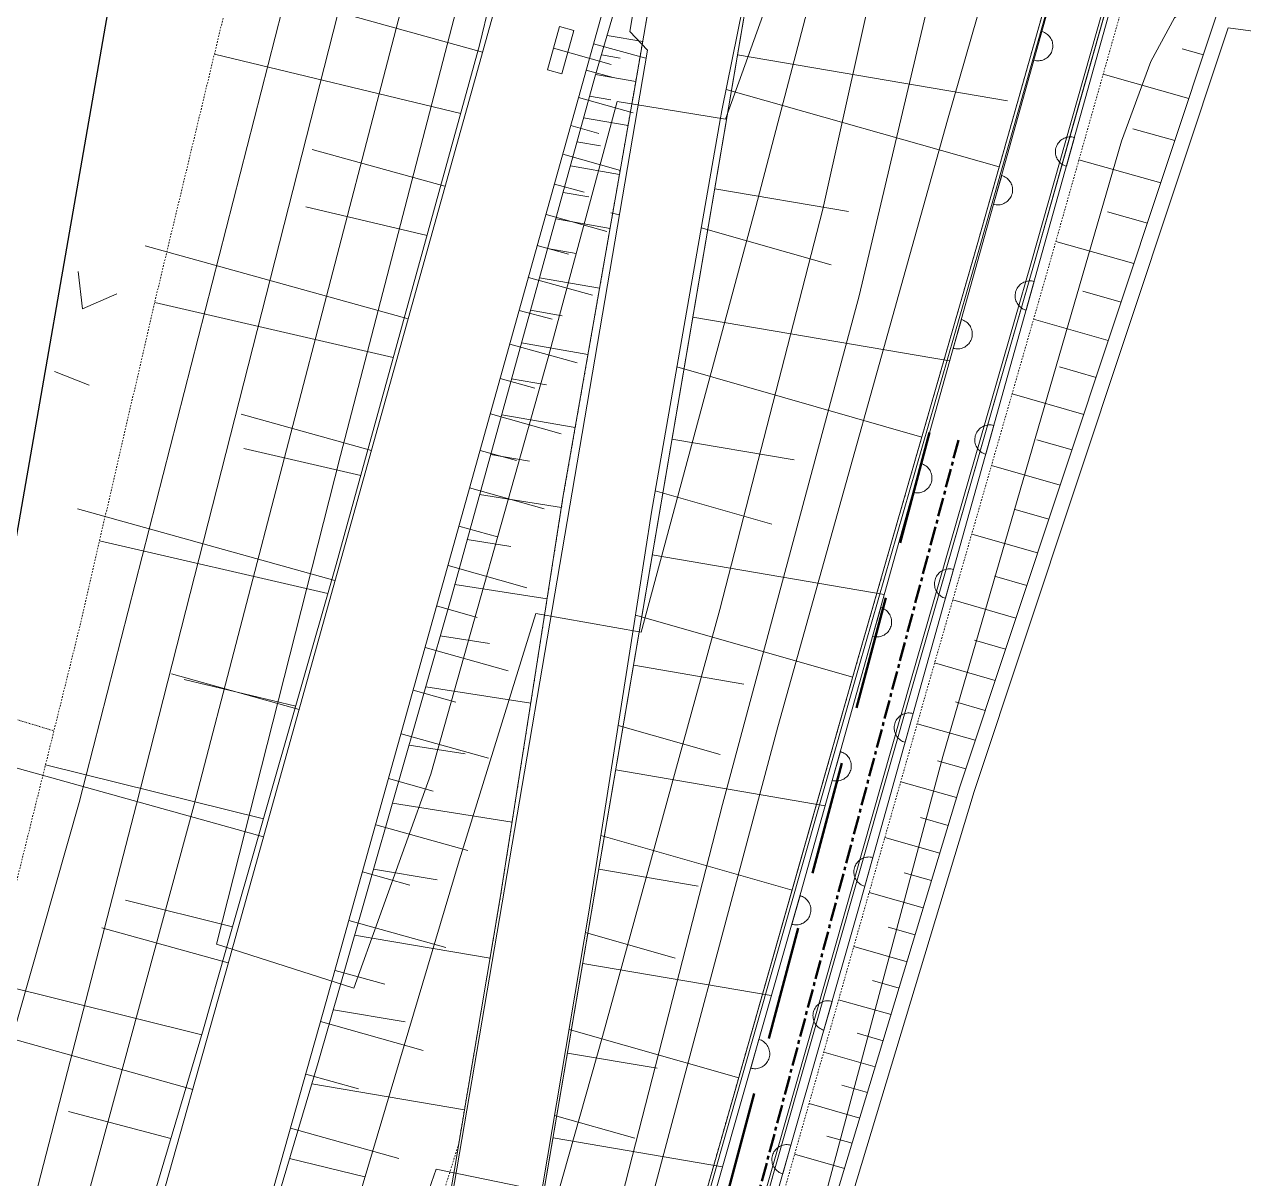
# Model space of a CAD drawing. Header units: millimetres. Extents: x 432273 to 1023813, y 170116 to 705940.
# Drawn here: x 559449 to 600202, y 559749 to 598338 of the extents above; entities that cross this region are included whole.
import ezdxf

# ---------------------------------------------------------------- set-up
doc = ezdxf.new("R2010")
doc.units = ezdxf.units.MM
doc.header["$LTSCALE"] = 100
for name, pattern in [('561019', [1, 0.5, -0.5]), ('56301', [0.5, 0.25, -0.25]), ('CENTER', [2, 1.25, -0.25, 0.25, -0.25]), ('DASHED', [19.05, 12.7, -6.35])]:
    doc.linetypes.add(name, pattern=pattern)
doc.layers.get('Defpoints').update_dxf_attribs({"color": 153})
for name, color, linetype, lineweight in [('D-BGD', 7, 'Continuous', 13), ('S-SUV-ROW', 8, 'Continuous', 18), ('●予備設計_LP横断', 7, 'Continuous', 13)]:
    doc.layers.add(name, color=color, linetype=linetype, lineweight=lineweight)
doc.linetypes.add('56111', pattern='A,1.25,[30,dgnlstyle-dm500.shx,S=0.004,R=0,X=0,Y=0],1.25', length=2.5)
doc.linetypes.add('56130', pattern='A,1,-0.375,[44,dgnlstyle-dm500.shx,S=0.0012,R=0,X=0,Y=0],-0.375', length=1.75)

# ---------------------------------------------------------------- blocks, each defined once
blk = doc.blocks.new('M6313')
at = {"layer": '●予備設計_LP横断', "linetype": 'Continuous', "lineweight": 9, "flags": 128}
blk.add_lwpolyline([(-0.75, 0), (0, -1), (0.75, 0)], dxfattribs=at)
blk = doc.blocks.new('M2242')
at = {"layer": '●予備設計_LP横断', "linetype": 'Continuous', "lineweight": 15}
for p, q in [((1.501, 0.748), (1.501, -0.752)), ((1.501, 0.748), (2.001, 0.748)), ((2.001, 0.748), (2.001, -0.752)), ((0, 0), (2, 0)), ((1.501, -0.752), (2.001, -0.752))]:
    blk.add_line(p, q, dxfattribs=at)
blk = doc.blocks.new('21311212131313131')
at = {"layer": 'D-BGD', "linetype": 'Continuous'}
for p, q in [((2439089.3728, -1396496.2159), (2438901.5437, -1397216.8257)), ((2440554.0411, -1396949.9363), (2439802.7249, -1399832.3755)), ((2441976.7167, -1397390.6484), (2441609.5873, -1398799.1473)), ((2443399.3923, -1397831.3605), (2442682.191, -1400582.9168)), ((2444757.4684, -1398252.0612), (2444407.0093, -1399596.6044)), ((2446115.5446, -1398672.7619), (2445430.9093, -1401299.3783)), ((2447411.9546, -1399074.3598), (2447074.1311, -1400359.0417)), ((2448708.3647, -1399475.9577), (2448041.7057, -1401988.0691)), ((2449949.7008, -1399860.495), (2449623.2033, -1401090.8067)), ((2451191.037, -1400245.0323), (2450551.7056, -1402654.1677)), ((2452381.4885, -1400613.8068), (2452068.3747, -1401793.6857)), ((2453571.9401, -1400982.5812), (2452958.816, -1403292.9617)), ((2454713.5928, -1401336.2389), (2454413.3141, -1402467.7525)), ((2455855.2456, -1401689.8966), (2455267.2546, -1403905.5704)), ((2456950.0999, -1402029.0572), (2456662.1301, -1403114.188)), ((2458044.9542, -1402368.2178), (2457481.0661, -1404493.0671)), ((2459094.9285, -1402693.4756), (2458818.7631, -1403734.1249)), ((2439418.9021, -1412065.8928), (2440758.3411, -1403017.6226)), ((2460144.9027, -1403018.7334), (2459604.1294, -1405056.4813)), ((2440575.3283, -1412425.2826), (2442969.482, -1403241.4202)), ((2461151.8366, -1403330.6583), (2460888.5986, -1404328.1114)), ((2462158.7705, -1403642.5832), (2461646.5916, -1405594.6477)), ((2463122.6512, -1403941.1712), (2462872.984, -1404893.3415)), ((2464089.4885, -1404229.7207), (2463597.0852, -1406106.4145)), ((2465023.8103, -1404490.782), (2464779.5621, -1405421.6836)), ((2448208.634, -1413377.802), (2449491.5404, -1404765.9995)), ((2465958.132, -1404751.8434), (2465473.5427, -1406598.7558)), ((2466877.6269, -1405008.762), (2466637.2548, -1405924.891)), ((2467797.1218, -1405265.6805), (2467320.2225, -1407083.2841)), ((2468702.0252, -1405518.522), (2468465.4675, -1406420.1129)), ((2449881.1518, -1413873.4025), (2452065.2095, -1405642.3203)), ((2469606.9286, -1405771.3635), (2469137.5972, -1407560.1234)), ((2470497.4719, -1406020.1927), (2470264.6682, -1406907.4761)), ((2471388.0153, -1406269.0218), (2470926.1318, -1408029.3957)), ((2472264.4266, -1406513.9023), (2472035.3172, -1407387.1053)), ((2473140.8378, -1406758.7827), (2472686.284, -1408491.221)), ((2456188.4963, -1414565.5692), (2457355.2, -1406790.7833)), ((2474003.3412, -1406999.7771), (2473777.8676, -1407859.1232)), ((2474865.8446, -1407240.7715), (2474418.5041, -1408945.7176)), ((2475714.6609, -1407477.9416), (2475492.7653, -1408323.6506)), ((2458215.6654, -1415090.1433), (2460133.0843, -1407781.8493)), ((2476563.4771, -1407715.1116), (2476123.2355, -1409393.0018)), ((2443909.5195, -1412734.364), (2444577.9906, -1408243.7467)), ((2445226.5962, -1413159.158), (2446372.7929, -1408795.6064)), ((2463398.3775, -1415639.6304), (2464452.2074, -1408612.4804)), ((2452307.474, -1413991.4051), (2452912.3054, -1409887.7631)), ((2465605.4555, -1416090.5798), (2467292.5382, -1409660.2182)), ((2469896.5415, -1416597.6802), (2470834.3602, -1410282.2474)), ((2454044.0139, -1414512.1963), (2455073.7778, -1410596.9288)), ((2431794.8984, -1410936.1313, 366859.9802), (2484164.6895, -1418731.2055, 364369.9803)), ((2459891.5892, -1415110.7305), (2460440.7203, -1411421.2111)), ((2472105.8503, -1417017.9589), (2473601.9417, -1411315.5661)), ((2475735.6182, -1417468.5303), (2476587.0692, -1411789.8396)), ((2461910.5561, -1415590.3936), (2462811.6859, -1412155.6976)), ((2466732.0383, -1416130.7557), (2467231.9353, -1412801.8968)), ((2468857.8029, -1416539.0646), (2469651.4464, -1413521.0808)), ((2472895.8567, -1417053.9773), (2473343.3822, -1414049.8602)), ((2474990.5382, -1417443.2792), (2475698.1314, -1414747.4204)), ((2438853.0739, -1416437.7332), (2439035.6659, -1415244.5509)), ((2439140.9935, -1416884.3225), (2439586.6059, -1415133.2002)), ((2440165.7797, -1416793.3444), (2440371.5079, -1415448.9741)), ((2440949.5475, -1417349.9747), (2441420.8339, -1415510.3039)), ((2441625.4505, -1417165.1644), (2441853.9272, -1415676.2984)), ((2439509.4268, -1416615.5388), (2439606.5068, -1415981.1507)), ((2442860.2236, -1417837.3313), (2443361.9859, -1415900.3403)), ((2443240.5506, -1417574.8378), (2443493.2892, -1415927.8697)), ((2444787.7255, -1416190.6268, 365999.9802), (2444843.2346, -1415901.8038, 365999.9802)), ((2440032.113, -1417109.9457), (2440262.5382, -1416210.0545)), ((2440895.4219, -1416979.9912), (2441004.1663, -1416270.9453)), ((2444881.7934, -1418351.194), (2445405.26, -1416312.0809)), ((2445027.1574, -1418028.0141), (2445306.7342, -1416206.1553)), ((2447003.4832, -1418529.3131), (2447312.7481, -1416513.9919)), ((2441889.3271, -1417590.8359), (2442134.9903, -1416642.2847)), ((2442433.0006, -1417370.0011), (2442553.3044, -1416586.0426)), ((2444133.854, -1417801.4259), (2444266.9328, -1416934.2192)), ((2447000.6834, -1418895.5327), (2447550.6562, -1416745.5259)), ((2449189.6741, -1419083.8447), (2449531.7797, -1416854.5175)), ((2443862.2369, -1418089.4607), (2444109.5644, -1417096.2191)), ((2446015.3203, -1418278.6636), (2446162.5307, -1417319.3686)), ((2449239.2388, -1419471.1796), (2449815.7178, -1417210.279)), ((2451608.0156, -1419697.2618), (2451986.4492, -1417231.2034)), ((2445927.6649, -1418627.3331), (2446195.0323, -1417576.6597)), ((2448096.5787, -1418806.5789), (2448259.4213, -1417745.4168)), ((2451588.6879, -1420073.3326), (2452205.2467, -1417697.5686)), ((2454290.006, -1420377.554), (2454661.3173, -1417635.6573)), ((2448108.7885, -1419182.94), (2448382.6223, -1418078.8047)), ((2457315.5969, -1421145.0011), (2457734.4785, -1418051.829)), ((2450398.8449, -1419390.5533), (2450578.9797, -1418216.7069)), ((2454075.3456, -1420716.3976), (2454719.2428, -1418207.3947)), ((2460752.9554, -1422046.6393), (2461229.7788, -1418525.1145)), ((2450396.004, -1419773.8248), (2450694.6795, -1418603.4861)), ((2452949.0108, -1420037.4079), (2453136.447, -1418735.4191)), ((2456686.4707, -1421381.9991), (2457371.2798, -1418735.7875)), ((2452816.4584, -1420392.048), (2453130.3719, -1419173.0492)), ((2455802.8014, -1420761.2776), (2456000.3497, -1419302.5103)), ((2459443.5759, -1422093.3145), (2460160.5255, -1419305.0924)), ((2464670.0955, -1423078.7352), (2465213.628, -1419064.5378)), ((2455365.3497, -1421046.3813), (2455695.3334, -1419756.3772)), ((2469109.0299, -1424248.3144), (2469778.6205, -1419706.9817)), ((2459034.7656, -1421593.9272), (2459258.2024, -1419942.146)), ((2462342.6918, -1422836.7702), (2463096.5835, -1419897.7659)), ((2439504.0454, -1420594.3888), (2437190.1899, -1429610.8439)), ((2458042.6781, -1421736.8246), (2458397.5036, -1420380.6171)), ((2465401.3614, -1423621.9701), (2466196.9974, -1420523.412)), ((2474109.1555, -1425574.4525), (2474863.7284, -1420456.7485)), ((2460870.7887, -1422464.2101), (2461246.4862, -1421028.2258)), ((2462711.5255, -1422562.6872), (2462966.6144, -1420678.7567)), ((2441565.4307, -1421276.2874), (2439756.5084, -1429548.2567)), ((2468619.5849, -1424448.9142), (2469456.965, -1421190.8023)), ((2444012.273, -1421751.3165), (2442870.5832, -1426210.884)), ((2463849.6814, -1423228.538), (2464241.4492, -1421721.5483)), ((2466889.5627, -1423663.5248), (2467192.8435, -1421524.6423)), ((2472014.9054, -1425327.2063), (2472908.4355, -1421883.2256)), ((2445669.2318, -1422317.0735), (2444797.038, -1426387.8151)), ((2466988.128, -1424034.61), (2467391.9962, -1422443.0415)), ((2471610.1561, -1424907.4324), (2471965.1336, -1422496.6243)), ((2475600.8966, -1426252.8767), (2476541.805, -1422618.2254)), ((2448471.8404, -1422893.0063), (2446209.3329, -1431732.3644)), ((2449773.0328, -1423357.8597), (2448093.18, -1431368.8568)), ((2470299.7019, -1424878.4564), (2470724.4422, -1423207.111)), ((2476620.1129, -1426264.8675), (2477171.4798, -1423734.911)), ((2452891.5195, -1424024.2601), (2451770.7017, -1428404.0507)), ((2473783.571, -1425782.4225), (2474238.7872, -1424013.7569)), ((2453740.0549, -1424363.9566), (2452916.9295, -1428288.2677)), ((2457266.5081, -1425153.8494), (2455046.577, -1433811.3085)), ((2457704.7135, -1425379.1934), (2456096.7917, -1433047.1609)), ((2461597.6386, -1426259.4292), (2460493.7233, -1430545.8693)), ((2461492.7231, -1426377.5761), (2460677.0145, -1430124.8782)), ((2465280.7327, -1427375.9589), (2463625.8201, -1434697.1997)), ((2465884.0787, -1427363.3445), (2463701.922, -1435847.6762)), ((2468909.7769, -1428332.4441), (2468096.8256, -1431928.724)), ((2470121.8587, -1428452.0219), (2469037.1511, -1432703.3755)), ((2472538.3483, -1429290.6782), (2470942.4012, -1436351.0591)), ((2474377.182, -1429550.3031), (2472161.4119, -1438096.0362)), ((2476028.0744, -1430250.271), (2475203.5966, -1433689.0874)), ((2450477.0054, -1434674.0078, 362626.9804), (2450911.3591, -1433501.5617, 362641.9804))]:
    blk.add_line(p, q, dxfattribs=at)
at = {"layer": 'D-BGD', "linetype": '56301'}
blk.add_line((2460015.6396, -1443214.4635), (2462486.5084, -1434440.1485), dxfattribs=at)
at = {"layer": 'D-BGD', "linetype": '56130', "flags": 128}
blk.add_lwpolyline([(2514622.5471, -1246109.5844), (2512893.2219, -1246076.058), (2511007.7941, -1246040.2981), (2509122.8466, -1246003.661), (2508538.3439, -1245992.6328), (2455835.1973, -1246138.9807), (2454668.7366, -1255950.0081), (2453065.6197, -1269434.6053), (2451493.7545, -1286129.5583), (2448677.5255, -1311230.5458), (2446125.954, -1331880.9221), (2443096.5522, -1352227.5349), (2441273.7638, -1368245.885), (2438168.0862, -1395687.3816), (2463869.9986, -1403649.2413), (2479646.1722, -1408057.3047), (2485599.6149, -1409294.0132), (2492122.8579, -1409194.1562), (2499317.4246, -1408276.1669), (2501939.2717, -1407512.3298), (2503905.387, -1406763.4532), (2505752.3793, -1405680.3152), (2507219.1074, -1404737.8582), (2508591.4903, -1403384.6409), (2509935.5906, -1401685.3296), (2510922.4481, -1399736.8685), (2511901.0458, -1397709.7832), (2512596.2901, -1395912.9126), (2516142.0589, -1380999.6716), (2516436.1306, -1379760.6903), (2519187.2668, -1366609.2918), (2522979.4057, -1351173.1209), (2524671.516, -1344479.4288), (2524926.2807, -1344103.5992), (2527762.7037, -1339909.4296), (2532672.783, -1322814.3045), (2534881.5989, -1317255.0851), (2538710.9996, -1310972.1599), (2543848.6315, -1302751.4), (2546419.3592, -1297676.4541), (2548058.678, -1293830.1788), (2549288.4649, -1290946.4903), (2550142.7856, -1288615.3832), (2550802.9156, -1286451.578), (2552060.9305, -1282329.3004), (2553583.4364, -1272715.4655), (2555409.2438, -1262455.9617), (2558253.2637, -1246281.8678), (2550721.8299, -1246307.4797), (2526587.9327, -1246387.3916), (2525836.3787, -1246331.6549), (2524047.6685, -1246198.3567), (2522257.601, -1246065.4555), (2520621.0685, -1245943.6426)], dxfattribs=at)
at = {"layer": 'D-BGD', "linetype": 'Continuous', "flags": 128}
for points, elevation in [([(2441124.9865, -1355814.4032), (2439535.8114, -1372974.1361), (2437012.6583, -1396286.0987), (2437875.7851, -1397491.6512), (2439345.3409, -1398251.6793), (2442033.0814, -1399179.2504), (2462727.5005, -1404717.8922), (2487559.3222, -1410808.0249), (2488666.1761, -1410660.3927), (2490029.3789, -1410563.0323), (2492521.7425, -1410343.9318), (2496249.947, -1409914.4269), (2498371.4245, -1409548.1514), (2500382.5784, -1409200.1433), (2501873.7303, -1408935.6991), (2503415.5377, -1408320.4928), (2504788.9488, -1407600.5598), (2507299.2938, -1405745.0876), (2508793.1996, -1404565.5601), (2510080.1838, -1403162.1724)], 361999.9804), ([(2511169.1855, -1406918.5188), (2509612.8681, -1408307.8481), (2507492.1454, -1409591.1276), (2502783.4128, -1411534.7839), (2497560.4301, -1412878.8498), (2493886.1238, -1413447.3043), (2493034.6133, -1413624.1374), (2492230.3865, -1413829.1353), (2491395.3586, -1414344.4626), (2490577.8815, -1415073.4648), (2489866.3117, -1416010.9295), (2489416.4015, -1416447.5149), (2488093.8677, -1416462.2555), (2479752.0928, -1414634.0289), (2461849.2151, -1410251.9284), (2441456.5153, -1404999.303), (2428830.0393, -1401659.9794), (2426131.4801, -1401022.8958), (2424322.6277, -1400961.7937), (2423195.8755, -1401283.2191), (2421558.0928, -1401927.9677), (2417391.9265, -1404011.3197), (2416150.0497, -1404515.9699)], 361999.9804), ([(2489458.9482, -1413514.6871), (2475972.6809, -1409973.7307), (2460207.4254, -1405837.2732), (2448067.0442, -1402615.8511), (2446157.9943, -1402108.8641), (2441372.0905, -1400861.4881), (2433852.3869, -1398901.8745), (2428473.6699, -1397650.3212), (2423164.2153, -1397242.6918), (2413728.2178, -1397481.9968), (2410723.7381, -1397428.7261), (2401740.9136, -1395773.9828), (2389955.0834, -1393414.7176), (2377638.1992, -1390955.12), (2370861.5487, -1389339.5793), (2369183.8585, -1388941.0066), (2358657.0594, -1386115.2507)], 360999.9805), ([(2358657.0594, -1387979.6725), (2368742.4846, -1390686.4689), (2377253.6296, -1392713.4385), (2389601.5474, -1395180.9047), (2401400.3045, -1397541.5464), (2410543.5791, -1399225.9841), (2413735.9248, -1399281.7763), (2423117.2502, -1399044.4629), (2428199.994, -1399435.1459), (2433421.7055, -1400648.6301), (2445700.665, -1403850.152), (2459748.3418, -1407577.6008), (2464587.1251, -1408847.0848), (2466277.9154, -1409290.4502), (2475516.709, -1411714.6217), (2488751.679, -1415189.831), (2489458.9482, -1413514.6871)], 360999.9805), ([(2416998.589, -1406389.5794), (2418566.8328, -1405761.4845), (2424080.9773, -1403725.2027), (2425799.2744, -1403297.8166), (2427297.9898, -1403359.0038), (2429783.1744, -1403921.4596), (2435668.0396, -1405329.2533), (2447386.2077, -1407835.0239), (2464480.4833, -1412046.9347), (2478066.9816, -1415227.7872)], 362999.9804), ([(2358657.0594, -1397317.5731), (2370204.386, -1399282.3505), (2385970.8831, -1402291.9898), (2408638.8547, -1407699.1671), (2413632.4253, -1408525.5497), (2415663.8199, -1408511.253), (2417802.0085, -1408176.9265), (2420278.8299, -1407473.9216), (2422448.2415, -1406709.7927), (2424561.131, -1406009.3448), (2427229.9508, -1405738.638), (2429875.8343, -1406167.899), (2444511.6199, -1409112.6033), (2457963.5219, -1412266.5144), (2472321.969, -1415892.7613), (2477619.8024, -1417273.3217), (2476867.8257, -1421362.533), (2493699.0059, -1426858.8836), (2500294.8029, -1428740.2306), (2508409.711, -1431228.6082), (2514811.5057, -1432683.4004)], 363999.9803), ([(2525843.2643, -1437890.3684), (2509335.4302, -1433517.2614), (2493542.7177, -1428964.4794), (2477918.257, -1423931.5054), (2466545.1614, -1420812.0533), (2458229.2241, -1418422.2518), (2458777.3316, -1414880.3771), (2444484.8258, -1411346.0908), (2434893.1648, -1409047.9573), (2431110.1466, -1408317.6772), (2428824.8271, -1407844.1142), (2426870.6343, -1407684.0668), (2425034.936, -1407694.9113), (2422996.1491, -1408160.0365), (2421429.6788, -1408776.5618), (2418154.7219, -1410085.7727), (2416481.6395, -1410380.5857), (2414766.8032, -1410318.5099), (2398392.7945, -1406581.8428), (2383312.2803, -1403345.7959), (2361080.8854, -1399073.6871), (2358657.0594, -1398725.184)], 364999.9803), ([(2413943.8317, -1410882.6187), (2417915.2602, -1411624.8386), (2419691.6958, -1411643.1136), (2421320.6915, -1411630.8362), (2423168.6844, -1410833.2555), (2426586.0058, -1409847.0885), (2429430.0468, -1409654.0638), (2431297.631, -1409772.3986), (2434008.898, -1410188.4313), (2436823.4216, -1410824.016), (2441575.272, -1412420.9823), (2441060.2155, -1416060.7531), (2449706.5526, -1418194.793), (2463675.4636, -1421814.1402), (2470876.3445, -1424235.3598), (2469502.9573, -1428859.9373), (2453081.0948, -1425050.3317), (2435521.6299, -1420880.169), (2424451.1958, -1418213.6947), (2411631.0714, -1415784.135)], 365999.9802), ([(2358657.0594, -1407920.2215), (2413719.7964, -1418051.6587), (2422350.9692, -1419715.6816), (2428991.8765, -1421166.8484), (2464896.212, -1429711.4066)], 364999.9803), ([(2358657.0594, -1409962.2871), (2359907.172, -1410184.948), (2368951.0526, -1411942.658), (2372421.3529, -1412586.1076), (2373941.2427, -1412787.7107), (2375999.861, -1412715.3547), (2377239.0786, -1412906.9523), (2380438.7458, -1413499.1504), (2399249.0122, -1417069.2253), (2421820.6125, -1421615.3582), (2464880.358, -1431627.1123)], 363999.9803), ([(2375663.6558, -1414316.6036), (2378790.397, -1414896.2402), (2397807.7122, -1418554.5805), (2420766.9031, -1423231.9522), (2464863.1467, -1433543.215)], 362999.9804), ([(2464896.212, -1429711.4066), (2484278.8557, -1434543.3341), (2497406.7219, -1437914.3093), (2513704.4864, -1442400.424)], 364999.9803), ([(2526484.7262, -1447535.1212), (2510216.505, -1443301.1675), (2497243.7934, -1439873.765), (2481157.7133, -1435471.6131), (2464880.358, -1431627.1123)], 363999.9803), ([(2464863.1467, -1433543.215), (2483416.1058, -1438422.559), (2496324.4525, -1441980.0313), (2501934.9426, -1443905.6842), (2508303.1123, -1445638.4788), (2514355.1446, -1447171.9871), (2524397.4351, -1449398.7413), (2543009.3019, -1453801.8766), (2551243.3962, -1455433.21), (2559869.3624, -1456900.5761), (2571291.2349, -1459227.0429), (2580892.3926, -1460741.4688), (2587548.49, -1461652.5928), (2599359.8995, -1463096.7298), (2614495.2225, -1464620.8025), (2625366.8389, -1464682.8926), (2636390.6408, -1464960.5391), (2638883.6472, -1465156.7645), (2639015.217, -1465493.2795), (2638505.6606, -1466053.3976), (2634400.7465, -1469940.7609), (2631855.1686, -1472970.5655)], 362999.9804)]:
    blk.add_lwpolyline(points, dxfattribs=dict(at, elevation=elevation))
at = {"layer": 'D-BGD', "linetype": '56111'}
for points in [[(2358657.0594, -1386011.7498), (2369208.5081, -1388843.9169), (2377659.7371, -1390857.4669), (2389974.3868, -1393316.9813), (2401759.3398, -1395675.7663), (2410733.7064, -1397329.2996), (2413728.3708, -1397381.7572), (2423166.6029, -1397142.5355), (2428488.9844, -1397551.5413), (2433876.1593, -1398804.3047), (2446183.521, -1402012.2546), (2460232.9521, -1405740.6638), (2475998.2075, -1409877.1213), (2490635.0167, -1413719.5961)], [(2489892.1693, -1415593.0105), (2475491.1823, -1411811.2311), (2459722.8151, -1407674.2102), (2445675.1383, -1403946.7615), (2433397.9331, -1400746.1999), (2428184.6795, -1399533.9258), (2423114.8627, -1399144.6193), (2413735.7717, -1399382.0159), (2410533.6108, -1399325.4106), (2401381.8783, -1397639.7629), (2389582.2441, -1395278.641), (2377232.0917, -1392811.0915), (2368717.8351, -1390783.5586), (2358657.0594, -1388083.182)]]:
    blk.add_lwpolyline(points, dxfattribs=at)
at = {"layer": 'D-BGD', "linetype": 'Continuous', "flags": 128}
for points in [[(2488263.4621, -1413097.4883), (2475998.2075, -1409877.1213), (2460232.9521, -1405740.6638), (2448092.5709, -1402519.2417), (2446183.521, -1402012.2546), (2441397.6172, -1400764.8786), (2433876.1593, -1398804.3047), (2428488.9844, -1397551.5413), (2423166.6029, -1397142.5355), (2413728.3708, -1397381.7572), (2410733.7064, -1397329.2996), (2401759.3398, -1395675.7663), (2389974.3868, -1393316.9813), (2377659.7371, -1390857.4669), (2370884.8409, -1389242.8866), (2369208.5081, -1388843.9169), (2358657.0594, -1386011.7498)], [(2358657.0594, -1388083.182), (2368717.8351, -1390783.5586), (2377232.0917, -1392811.0915), (2389582.2441, -1395278.641), (2401381.8783, -1397639.7629), (2410533.6108, -1399325.4106), (2413735.7717, -1399382.0159), (2423114.8627, -1399144.6193), (2428184.6795, -1399533.9258), (2433397.9331, -1400746.1999), (2445675.1383, -1403946.7615), (2459722.8151, -1407674.2102), (2464561.5984, -1408943.6942), (2466252.3887, -1409387.0596), (2475491.1823, -1411811.2311), (2488726.1523, -1415286.4404), (2488985.3948, -1415271.0341), (2489649.2257, -1415230.8663), (2489808.2391, -1414842.5202), (2490197.8077, -1413887.2453), (2489684.1161, -1413549.0294), (2489484.4749, -1413418.0776)], [(2437624.7045, -1396042.4954), (2437624.7045, -1396042.4954), (2463728.7186, -1404128.9169), (2479527.9136, -1408543.4129), (2485552.0202, -1409794.8004), (2491170.4303, -1409708.7944)], [(2496386.9759, -1418227.3587), (2495667.4943, -1418439.9881), (2492444.5732, -1418964.8379), (2489472.7552, -1419212.177), (2486713.2279, -1419250.821), (2478853.3954, -1418012.4787), (2477315.1876, -1417786.0271), (2468177.703, -1416438.7903), (2458851.3414, -1415176.2614), (2454755.6838, -1414621.4025), (2441592.7139, -1412601.5364), (2441288.7935, -1412554.8631), (2434373.445, -1411298.8886), (2431933.4711, -1411024.5316), (2430726.0495, -1410916.4626), (2428831.3259, -1411010.1383), (2427669.6345, -1411320.4169), (2422756.7056, -1412666.6322), (2421023.0911, -1412724.2409), (2414412.0552, -1411780.7833)], [(2358657.0594, -1405116.4666), (2362552.053, -1405834.6194), (2368686.4907, -1406921.883), (2375198.7936, -1408185.223), (2388272.4632, -1410776.3836), (2401423.3414, -1413241.0854), (2408168.0027, -1414586.0255), (2413610.0601, -1415698.9679), (2417599.864, -1416428.4464), (2422209.3403, -1417185.9262), (2429221.4264, -1418488.0182), (2439273.404, -1420694.9947), (2456725.7737, -1425121.1801), (2469693.472, -1428538.9979), (2472342.7761, -1429236.9004), (2490996.0724, -1434366.1194), (2508857.7129, -1439098.4377), (2530493.8009, -1444947.3773)], [(2441288.7935, -1412554.8631), (2434373.445, -1411298.8886), (2431933.4711, -1411024.5316), (2430726.0495, -1410916.4626), (2428831.3259, -1411010.1383), (2427669.6345, -1411320.4169), (2422756.7056, -1412666.6322), (2421023.0911, -1412724.2409), (2414412.0552, -1411780.7833)], [(2441288.7935, -1412554.8631), (2441592.7139, -1412601.5364), (2454755.6838, -1414621.4025), (2458851.3414, -1415176.2614), (2468177.703, -1416438.7903), (2477315.1876, -1417786.0271), (2478853.3954, -1418012.4787), (2486713.2279, -1419250.821), (2489472.7552, -1419212.177), (2492444.5732, -1418964.8379), (2495667.4943, -1418439.9881), (2498592.9279, -1417575.5766), (2501060.1503, -1416625.6287)], [(2440834.2249, -1415519.7834), (2436799.0782, -1414902.2872), (2436932.1019, -1415331.9413), (2437285.0181, -1415853.4719), (2438038.975, -1416217.1943), (2440256.9012, -1416818.0292)], [(2439273.404, -1420694.9947), (2429221.4264, -1418488.0182), (2422209.3403, -1417185.9262), (2417599.864, -1416428.4464), (2413610.0601, -1415698.9679)], [(2502138.2425, -1419425.2109), (2499558.4237, -1420418.4028), (2496336.1262, -1421371.1084), (2492809.7783, -1421944.1783), (2489617.9788, -1422210.176), (2486498.9054, -1422253.7778), (2478400.5811, -1420978.3594), (2476866.8423, -1420752.0742), (2467757.8431, -1419409.0309), (2458425.2581, -1418145.3753), (2454327.366, -1417590.4332), (2441138.1452, -1415566.4567), (2440834.2249, -1415519.7834)], [(2625466.5658, -1455191.9456), (2622770.4688, -1455137.6295), (2608757.6911, -1454270.2613), (2593933.4272, -1452769.409), (2582484.9701, -1451336.9994), (2568534.5255, -1448952.1625), (2553705.874, -1446091.1226), (2545301.6483, -1444341.572), (2531476.9011, -1441069.0544), (2509891.3108, -1435234.0786), (2492038.5251, -1430504.3277), (2473382.1171, -1425374.5454), (2470727.0699, -1424674.6388), (2457726.9806, -1421249.3494), (2440256.9012, -1416818.0292), (2438038.975, -1416217.1943), (2437285.0181, -1415853.4719)], [(2440256.9012, -1416818.0292), (2457726.9806, -1421249.3494), (2470727.0699, -1424674.6388), (2473382.1171, -1425374.5454), (2492038.5251, -1430504.3277), (2509891.3108, -1435234.0786), (2531476.9011, -1441069.0544), (2545301.6483, -1444341.572), (2553705.874, -1446091.1226), (2568534.5255, -1448952.1625), (2582484.9701, -1451336.9994), (2593933.4272, -1452769.409), (2608757.6911, -1454270.2613), (2622770.4688, -1455137.6295), (2625466.5658, -1455191.9456)], [(2662323.1486, -1459052.3845), (2648448.0166, -1459560.0125), (2633537.0179, -1459354.6435), (2622606.3426, -1459135.9582), (2608431.9688, -1458257.649), (2593483.3018, -1456744.5556), (2581899.4354, -1455295.0198), (2567818.6971, -1452887.877), (2552918.957, -1450013.0013), (2544432.5535, -1448246.9645), (2530493.8009, -1444947.3773), (2508857.7129, -1439098.4377), (2490996.0724, -1434366.1194), (2472342.7761, -1429236.9004), (2469693.472, -1428538.9979), (2456725.7737, -1425121.1801), (2439273.404, -1420694.9947)]]:
    blk.add_lwpolyline(points, dxfattribs=at)
at = {"layer": 'D-BGD', "linetype": '561019', "flags": 128}
for points in [[(2358657.0594, -1391588.3975), (2378520.4027, -1395818.0984), (2391019.1936, -1398524.3435), (2399191.3049, -1400293.8909), (2410094.2266, -1402904.0038), (2412208.2439, -1403398.9334), (2413642.89, -1403762.498), (2415055.9581, -1403936.404), (2416507.4512, -1403511.1644), (2420020.2293, -1401475.977), (2420955.4271, -1401058.8078), (2422110.9851, -1400793.0532), (2424705.1933, -1400254.6336), (2428184.6795, -1399533.9258), (2433397.9331, -1400746.1999), (2445675.1383, -1403946.7615), (2459722.8151, -1407674.2102), (2475491.1823, -1411811.2311), (2489892.1693, -1415593.0105), (2490120.5771, -1415648.5071), (2492535.4098, -1416237.4319), (2495974.578, -1416467.1052), (2496252.9717, -1417655.8031), (2496386.9759, -1418227.3587)], [(2491170.4303, -1409708.7944), (2491201.6375, -1411747.4286), (2488979.9952, -1412768.1753), (2476125.1663, -1409393.5084), (2460360.5242, -1405257.2118), (2446310.7029, -1401528.6991), (2436838.2663, -1399059.6807), (2437624.7045, -1396042.4954)], [(2663325.0384, -1459019.4368), (2663582.6232, -1459096.6061), (2663751.0204, -1459357.5187), (2663689.3128, -1459524.3845), (2663517.5438, -1459642.3988), (2662420.1024, -1459897.7873), (2653808.341, -1461149.2087), (2650650.0028, -1461610.2303), (2647900.2162, -1462012.1787), (2644041.7285, -1463092.006), (2641511.8124, -1464175.2186), (2640059.3695, -1465274.841), (2636088.6001, -1465512.2749), (2629242.7752, -1465922.3349), (2619350.6901, -1465730.6944), (2606960.1997, -1465115.2855), (2604014.6813, -1464968.8882), (2599197.7544, -1464386.2719), (2586047.8548, -1462796.5152), (2567513.4826, -1460013.6165), (2550048.384, -1456554.0555), (2529078.4332, -1451924.813), (2514502.729, -1448832.8734), (2495550.8585, -1443657.6278), (2477815.8366, -1437904.7486), (2459267.7349, -1433712.0866), (2447818.2026, -1431311.1959), (2432560.1877, -1427974.5583), (2431470.8426, -1427736.1822), (2420018.7516, -1424658.9879), (2400238.5386, -1421213.4502), (2372537.9631, -1415559.3222), (2372202.4581, -1415447.4767), (2369463.9321, -1414537.7052), (2358657.0594, -1412237.4944)], [(2437285.0181, -1415853.4719), (2436932.1019, -1415331.9413), (2436799.0782, -1414902.2872), (2440834.2249, -1415519.7834), (2441138.1452, -1415566.4567), (2454327.366, -1417590.4332), (2458425.2581, -1418145.3753), (2467757.8431, -1419409.0309), (2475997.6012, -1420623.9309), (2479348.7249, -1421595.4519), (2492331.2154, -1425361.0989), (2504884.7673, -1427954.8174), (2507321.1187, -1428458.6191), (2511749.2996, -1429457.7225), (2524877.867, -1432317.2042), (2549447.1195, -1437779.0804), (2550102.6857, -1437924.7746), (2550277.2537, -1437959.9176), (2563528.9999, -1440588.142), (2578726.2495, -1443213.1915), (2587788.0502, -1444838.2069), (2590742.9219, -1445862.9939), (2591770.4628, -1446174.6997), (2594901.3487, -1447123.6976), (2601287.2598, -1448788.6819), (2612561.522, -1451509.7373), (2613784.6378, -1451845.2853), (2621740.7077, -1454032.3816), (2622660.4665, -1454318.1446), (2623603.1981, -1454611.9235), (2625466.5658, -1455191.9456)]]:
    blk.add_lwpolyline(points, dxfattribs=at)
at = {"layer": 'D-BGD', "linetype": 'Continuous'}
for points, elevation in [([(2442906.8404, -1401000.5438), (2441938.7418, -1400751.02), (2441929.9769, -1400794.1033), (2441924.3236, -1400837.7501), (2441922.7424, -1400880.206), (2441925.1501, -1400923.7054), (2441932.0268, -1400967.3713), (2441941.6182, -1401010.2433), (2441954.4045, -1401051.4441), (2441972.6202, -1401091.0571), (2441992.1933, -1401130.2731), (2442016.7989, -1401166.5439), (2442043.2419, -1401201.5405), (2442072.9631, -1401232.6315), (2442105.8792, -1401262.0514), (2442140.2359, -1401288.8397), (2442177.8707, -1401311.7225), (2442216.5491, -1401330.6164), (2442256.1879, -1401347.756), (2442298.2277, -1401360.5098), (2442341.311, -1401369.2748), (2442384.5608, -1401373.5707), (2442427.8939, -1401375.632), (2442471.3933, -1401373.2244), (2442514.579, -1401367.2249), (2442557.451, -1401357.6335), (2442598.6518, -1401344.8472), (2442638.2648, -1401326.6314), (2442677.4808, -1401307.0583), (2442713.7515, -1401282.4528), (2442748.7482, -1401256.0097), (2442779.8392, -1401226.2885), (2442809.259, -1401193.3724), (2442835.1703, -1401158.5355), (2442858.9302, -1401121.3809), (2442877.8241, -1401082.7025), (2442894.0866, -1401042.5835), (2442906.8404, -1401000.5438)], 362493.9804), ([(2438420.9963, -1401910.2187), (2439389.575, -1402158.8653), (2439398.3399, -1402115.7819), (2439403.513, -1402073.0123), (2439405.5744, -1402029.6793), (2439403.1667, -1401986.1799), (2439397.1672, -1401942.9942), (2439387.5758, -1401900.1222), (2439373.9123, -1401858.4412), (2439356.5737, -1401819.3084), (2439336.1235, -1401779.6122), (2439311.518, -1401743.3414), (2439285.952, -1401708.825), (2439255.3537, -1401677.2538), (2439221.9574, -1401648.7111), (2439187.6007, -1401621.9227), (2439149.9659, -1401599.0399), (2439112.6448, -1401579.749), (2439071.6487, -1401563.0064), (2439029.6089, -1401550.2526), (2438986.5256, -1401541.4877), (2438943.756, -1401536.3146), (2438900.423, -1401534.2532), (2438856.9235, -1401536.6609), (2438813.2576, -1401543.5376), (2438771.2628, -1401553.6092), (2438729.1848, -1401565.9153), (2438689.5718, -1401584.131), (2438650.3558, -1401603.7041), (2438614.0851, -1401628.3096), (2438579.0885, -1401654.7527), (2438547.9975, -1401684.4739), (2438519.4547, -1401717.8702), (2438492.6663, -1401752.2269), (2438469.7836, -1401789.8617), (2438450.0125, -1401828.0599), (2438433.75, -1401868.1789), (2438420.9963, -1401910.2187)], 362512.9804), ([(2447749.1706, -1402246.8886), (2446780.5918, -1401998.242), (2446771.8269, -1402041.3254), (2446766.6538, -1402084.095), (2446764.5925, -1402127.428), (2446767.0001, -1402170.9275), (2446773.8768, -1402214.5934), (2446783.4682, -1402257.4653), (2446796.2545, -1402298.6662), (2446814.4702, -1402338.2791), (2446834.0433, -1402377.4951), (2446858.6489, -1402413.7659), (2446885.0919, -1402448.7625), (2446914.8131, -1402479.8535), (2446947.7293, -1402509.2734), (2446982.5661, -1402535.1846), (2447020.2009, -1402558.0674), (2447058.3991, -1402577.8385), (2447098.5181, -1402594.1009), (2447140.5579, -1402606.8547), (2447183.6412, -1402615.6196), (2447226.4108, -1402620.7927), (2447269.7439, -1402622.8541), (2447313.2433, -1402620.4464), (2447356.429, -1402614.4469), (2447399.301, -1402604.8555), (2447440.982, -1402591.192), (2447480.1148, -1402573.8534), (2447519.811, -1402553.4032), (2447556.0817, -1402528.7977), (2447590.5982, -1402503.2318), (2447622.1694, -1402472.6334), (2447651.5892, -1402439.7173), (2447677.0203, -1402405.7576), (2447700.7802, -1402368.603), (2447719.6742, -1402329.9245), (2447735.9366, -1402289.8056), (2447749.1706, -1402246.8886)], 362460.9804), ([(2443263.4097, -1403154.329), (2444231.5082, -1403403.8528), (2444241.1503, -1403361.2496), (2444245.9264, -1403317.1227), (2444247.5076, -1403274.6668), (2444245.5801, -1403230.2902), (2444239.1004, -1403187.9817), (2444229.509, -1403145.1097), (2444215.8455, -1403103.4287), (2444198.9872, -1403063.4187), (2444178.9339, -1403025.0799), (2444154.3284, -1402988.8091), (2444127.8853, -1402953.8125), (2444097.2869, -1402922.2413), (2444065.248, -1402893.3016), (2444030.8913, -1402866.5132), (2443993.2565, -1402843.6305), (2443954.5781, -1402824.7365), (2443914.4591, -1402808.4741), (2443872.4193, -1402795.7203), (2443828.939, -1402785.598), (2443785.6892, -1402781.3021), (2443743.2333, -1402779.7209), (2443698.8567, -1402781.6484), (2443656.5482, -1402788.1281), (2443613.6762, -1402797.7195), (2443571.9952, -1402811.383), (2443531.9852, -1402828.2414), (2443493.6464, -1402848.2946), (2443457.3757, -1402872.9002), (2443422.379, -1402899.3433), (2443390.8079, -1402929.9416), (2443361.8682, -1402961.9806), (2443335.0798, -1402996.3373), (2443312.197, -1403033.9721), (2443293.3031, -1403072.6505), (2443276.1635, -1403112.2893), (2443263.4097, -1403154.329)], 362477.9804), ([(2452591.0206, -1403494.1107), (2451622.922, -1403244.5869), (2451614.1571, -1403287.6702), (2451608.5038, -1403331.317), (2451606.9227, -1403373.7729), (2451608.8501, -1403418.1495), (2451615.3298, -1403460.458), (2451624.9213, -1403503.33), (2451638.5847, -1403545.011), (2451655.4431, -1403585.021), (2451676.3735, -1403623.84), (2451700.9791, -1403660.1107), (2451726.545, -1403694.6272), (2451757.1433, -1403726.1983), (2451790.0595, -1403755.6182), (2451824.4161, -1403782.4066), (2451862.0509, -1403805.2894), (2451899.8522, -1403823.7031), (2451940.3681, -1403841.3229), (2451982.4079, -1403854.0767), (2452025.4913, -1403862.8417), (2452068.2609, -1403868.0147), (2452112.0741, -1403869.1989), (2452155.0933, -1403867.6684), (2452198.7592, -1403860.7917), (2452241.6312, -1403851.2003), (2452282.832, -1403838.414), (2452322.445, -1403820.1983), (2452361.661, -1403800.6252), (2452397.9318, -1403776.0197), (2452432.9284, -1403749.5766), (2452464.0194, -1403719.8554), (2452493.4393, -1403686.9393), (2452519.3505, -1403652.1024), (2452542.2333, -1403614.4676), (2452562.0044, -1403576.2694), (2452578.2668, -1403536.1504), (2452591.0206, -1403494.1107)], 362427.9804), ([(2448105.7399, -1404400.6739), (2449073.8384, -1404650.1977), (2449083.4805, -1404607.5945), (2449087.7764, -1404564.3447), (2449089.8378, -1404521.0117), (2449087.4301, -1404477.5122), (2449081.4306, -1404434.3265), (2449071.8392, -1404391.4546), (2449058.1757, -1404349.7735), (2449040.8372, -1404310.6407), (2449021.2641, -1404271.4248), (2448996.6586, -1404235.154), (2448970.2155, -1404200.1574), (2448939.6171, -1404168.5862), (2448907.5782, -1404139.6465), (2448873.2215, -1404112.8581), (2448835.5867, -1404089.9753), (2448796.9083, -1404071.0814), (2448756.7893, -1404054.819), (2448715.2297, -1404041.188), (2448671.2692, -1404031.9429), (2448628.0194, -1404027.647), (2448585.5635, -1404026.0658), (2448541.1869, -1404027.9933), (2448498.8784, -1404034.473), (2448456.0064, -1404044.0644), (2448414.8056, -1404056.8507), (2448374.3154, -1404074.5862), (2448335.0994, -1404094.1593), (2448298.8287, -1404118.7649), (2448264.7092, -1404145.6881), (2448232.7411, -1404174.9291), (2448204.1984, -1404208.3254), (2448177.41, -1404242.6821), (2448154.5272, -1404280.3169), (2448134.7561, -1404318.5151), (2448118.4937, -1404358.6341), (2448105.7399, -1404400.6739)], 362443.9804), ([(2457432.8706, -1404741.3327), (2456464.7721, -1404491.8089), (2456456.0071, -1404534.8923), (2456450.8341, -1404577.6619), (2456448.7727, -1404620.9949), (2456451.1803, -1404664.4943), (2456457.1799, -1404707.68), (2456466.7713, -1404750.552), (2456480.4347, -1404792.233), (2456497.7733, -1404831.3658), (2456518.2235, -1404871.062), (2456542.8291, -1404907.3328), (2456568.395, -1404941.8492), (2456598.9934, -1404973.4204), (2456631.9095, -1405002.8403), (2456665.8692, -1405028.2713), (2456703.0238, -1405052.0312), (2456741.7022, -1405070.9252), (2456781.8212, -1405087.1876), (2456824.7381, -1405100.4216), (2456867.3413, -1405110.0637), (2456910.5911, -1405114.3596), (2456953.0469, -1405115.9408), (2456997.4235, -1405114.0133), (2457040.6092, -1405108.0138), (2457082.604, -1405097.9422), (2457125.1622, -1405084.7589), (2457164.295, -1405067.4203), (2457203.511, -1405047.8473), (2457240.262, -1405022.3646), (2457273.9012, -1404996.3184), (2457306.3496, -1404966.2003), (2457334.4121, -1404933.6811), (2457361.2005, -1404899.3245), (2457384.0833, -1404861.6897), (2457403.8544, -1404823.4914), (2457420.1168, -1404783.3725), (2457432.8706, -1404741.3327)], 362394.9804), ([(2452947.1097, -1405648.7731), (2453915.2082, -1405898.2969), (2453924.8503, -1405855.6937), (2453929.6264, -1405811.5667), (2453931.2076, -1405769.1109), (2453929.2801, -1405724.7343), (2453922.8004, -1405682.4257), (2453913.209, -1405639.5538), (2453900.4227, -1405598.3529), (2453882.6872, -1405557.8628), (2453862.6339, -1405519.5239), (2453838.0284, -1405483.2532), (2453811.5853, -1405448.2566), (2453781.8641, -1405417.1656), (2453748.948, -1405387.7457), (2453714.5913, -1405360.9573), (2453676.9565, -1405338.0745), (2453638.7583, -1405318.3034), (2453598.6393, -1405302.041), (2453556.5995, -1405289.2872), (2453513.5162, -1405280.5223), (2453469.8694, -1405274.869), (2453427.4136, -1405273.2878), (2453383.0369, -1405275.2153), (2453340.2482, -1405282.5722), (2453297.3762, -1405292.1636), (2453256.1754, -1405304.9499), (2453215.6853, -1405322.6854), (2453177.3464, -1405342.7387), (2453141.0757, -1405367.3442), (2453106.5593, -1405392.9101), (2453074.9881, -1405423.5085), (2453045.5682, -1405456.4246), (2453018.7798, -1405490.7813), (2452995.897, -1405528.4161), (2452977.0031, -1405567.0945), (2452959.8635, -1405606.7333), (2452947.1097, -1405648.7731)], 362411.9804), ([(2462275.2008, -1405987.6776), (2461307.1023, -1405738.1538), (2461296.98, -1405781.6341), (2461292.6841, -1405824.8839), (2461291.1029, -1405867.3397), (2461293.0303, -1405911.7164), (2461299.5101, -1405954.0249), (2461309.1015, -1405996.8969), (2461322.7649, -1406038.5779), (2461339.6233, -1406078.5878), (2461359.1964, -1406117.8038), (2461384.6791, -1406154.5548), (2461410.7252, -1406188.1941), (2461441.3236, -1406219.7652), (2461473.3625, -1406248.7049), (2461507.7192, -1406275.4933), (2461545.354, -1406298.3761), (2461583.5522, -1406318.1472), (2461623.6712, -1406334.4096), (2461665.7109, -1406347.1634), (2461709.6715, -1406356.4085), (2461752.4411, -1406361.5816), (2461794.8969, -1406363.1628), (2461839.2735, -1406361.2353), (2461882.0623, -1406353.8784), (2461924.9342, -1406344.287), (2461966.1351, -1406331.5007), (2462006.6252, -1406313.7652), (2462045.8412, -1406294.1921), (2462082.112, -1406269.5866), (2462116.2314, -1406242.6633), (2462148.1996, -1406213.4223), (2462176.7423, -1406180.026), (2462203.5307, -1406145.6693), (2462226.4135, -1406108.0345), (2462246.1846, -1406069.8363), (2462262.447, -1406029.7173), (2462275.2008, -1405987.6776)], 362361.9804), ([(2457788.9597, -1406895.9951), (2458757.9354, -1407145.9991), (2458766.7003, -1407102.9157), (2458770.9962, -1407059.6659), (2458773.0576, -1407016.3329), (2458770.65, -1406972.8334), (2458764.6504, -1406929.6477), (2458754.5788, -1406887.6529), (2458742.2727, -1406845.5749), (2458724.057, -1406805.962), (2458704.4839, -1406766.746), (2458679.8784, -1406730.4752), (2458653.4353, -1406695.4786), (2458623.7141, -1406664.3876), (2458590.798, -1406634.9677), (2458555.9611, -1406609.0565), (2458518.8065, -1406585.2965), (2458480.1281, -1406566.4026), (2458440.0091, -1406550.1402), (2458397.9694, -1406537.3864), (2458354.886, -1406528.6215), (2458312.1164, -1406523.4484), (2458268.7834, -1406521.387), (2458225.2839, -1406523.7947), (2458182.0982, -1406529.7942), (2458139.2263, -1406539.3856), (2458097.5452, -1406553.0491), (2458058.4124, -1406570.3876), (2458019.1964, -1406589.9607), (2457982.4455, -1406615.4434), (2457947.9291, -1406641.0093), (2457916.3579, -1406671.6077), (2457887.4182, -1406703.6466), (2457860.6298, -1406738.0033), (2457837.747, -1406775.6381), (2457818.8531, -1406814.3165), (2457801.7135, -1406853.9553), (2457788.9597, -1406895.9951)], 362379.9804), ([(2467117.0508, -1407234.8996), (2466148.9523, -1406985.3758), (2466139.3102, -1407027.979), (2466135.0143, -1407071.2287), (2466132.9529, -1407114.5618), (2466135.3605, -1407158.0612), (2466141.3601, -1407201.2469), (2466150.9515, -1407244.1189), (2466163.7378, -1407285.3197), (2466181.9535, -1407324.9327), (2466201.5266, -1407364.1487), (2466226.1321, -1407400.4195), (2466252.5752, -1407435.4161), (2466283.1736, -1407466.9873), (2466315.2125, -1407495.927), (2466350.0494, -1407521.8382), (2466387.204, -1407545.5981), (2466425.8824, -1407564.4921), (2466466.0014, -1407580.7545), (2466508.0411, -1407593.5083), (2466550.6443, -1407603.1504), (2466594.7713, -1407607.9265), (2466637.2271, -1407609.5077), (2466681.6037, -1407607.5802), (2466723.9123, -1407601.1005), (2466766.7843, -1407591.5091), (2466808.4653, -1407577.8456), (2466848.4752, -1407560.9872), (2466886.8141, -1407540.9339), (2466923.0848, -1407516.3284), (2466958.0814, -1407489.8853), (2466989.6526, -1407459.287), (2467018.5923, -1407427.248), (2467045.3807, -1407392.8913), (2467068.2635, -1407355.2565), (2467087.1574, -1407316.5781), (2467104.297, -1407276.9393), (2467117.0508, -1407234.8996)], 362327.9804), ([(2462630.3295, -1408144.0943), (2463599.3052, -1408394.0983), (2463608.0702, -1408351.0149), (2463613.2432, -1408308.2453), (2463615.3046, -1408264.9123), (2463612.8969, -1408221.4128), (2463606.0203, -1408177.7469), (2463596.4289, -1408134.875), (2463583.6425, -1408093.6741), (2463565.4268, -1408054.0612), (2463545.8537, -1408014.8452), (2463521.2482, -1407978.5744), (2463494.8051, -1407943.5778), (2463465.0839, -1407912.4868), (2463432.1678, -1407883.0669), (2463397.8111, -1407856.2785), (2463360.1763, -1407833.3957), (2463321.4979, -1407814.5018), (2463281.3789, -1407798.2394), (2463239.8194, -1407784.6084), (2463196.736, -1407775.8435), (2463153.4862, -1407771.5476), (2463110.1532, -1407769.4862), (2463066.6537, -1407771.8939), (2463023.468, -1407777.8934), (2462980.5961, -1407787.4848), (2462939.3952, -1407800.2711), (2462899.7823, -1407818.4868), (2462860.5663, -1407838.0599), (2462824.2955, -1407862.6654), (2462789.2989, -1407889.1085), (2462758.2079, -1407918.8297), (2462728.788, -1407951.7458), (2462701.9996, -1407986.1025), (2462679.1168, -1408023.7373), (2462660.2229, -1408062.4157), (2462643.9605, -1408102.5347), (2462630.3295, -1408144.0943)], 362347.9804), ([(2471952.7224, -1408503.8202), (2470986.1477, -1408249.4304), (2470976.5056, -1408292.0335), (2470972.2097, -1408335.2833), (2470969.2711, -1408378.1361), (2470971.1986, -1408422.5128), (2470977.6783, -1408464.8213), (2470987.2697, -1408507.6933), (2470999.5758, -1408549.7713), (2471017.7916, -1408589.3843), (2471037.3646, -1408628.6002), (2471061.49, -1408665.7482), (2471087.0559, -1408700.2646), (2471117.6543, -1408731.8358), (2471149.6932, -1408760.7755), (2471184.0499, -1408787.5639), (2471221.6847, -1408810.4466), (2471259.8829, -1408830.2177), (2471300.0019, -1408846.4802), (2471342.4386, -1408860.5913), (2471385.522, -1408869.3562), (2471428.2916, -1408874.5293), (2471471.6246, -1408876.5907), (2471515.1241, -1408874.183), (2471558.3098, -1408868.1835), (2471600.7015, -1408859.4693), (2471642.3826, -1408845.8058), (2471682.3925, -1408828.9474), (2471721.6085, -1408809.3743), (2471757.8793, -1408784.7688), (2471792.8759, -1408758.3257), (2471824.844, -1408729.0847), (2471854.2639, -1408696.1686), (2471880.1752, -1408661.3317), (2471903.9351, -1408624.1771), (2471923.7062, -1408585.9789), (2471939.9686, -1408545.8599), (2471952.7224, -1408503.8202)], 362345.9804), ([(2467472.5765, -1409392.6737), (2468439.1512, -1409647.0635), (2468448.7933, -1409604.4603), (2468453.9664, -1409561.6907), (2468456.0278, -1409518.3577), (2468454.1003, -1409473.9811), (2468447.6206, -1409431.6725), (2468438.0292, -1409388.8005), (2468425.7231, -1409346.7225), (2468407.5074, -1409307.1096), (2468387.9343, -1409267.8936), (2468363.3287, -1409231.6228), (2468337.7628, -1409197.1064), (2468307.6446, -1409164.658), (2468275.6057, -1409135.7184), (2468241.249, -1409108.93), (2468203.6142, -1409086.0472), (2468165.416, -1409066.2761), (2468125.297, -1409050.0137), (2468083.7375, -1409036.3827), (2468039.7769, -1409027.1376), (2467997.0073, -1409021.9645), (2467953.6743, -1409019.9031), (2467910.1749, -1409022.3108), (2467866.9891, -1409028.3103), (2467824.1172, -1409037.9017), (2467782.9163, -1409050.688), (2467742.9064, -1409067.5464), (2467703.6904, -1409087.1195), (2467667.4196, -1409111.725), (2467632.423, -1409138.1681), (2467601.332, -1409167.8893), (2467571.9121, -1409200.8054), (2467545.1238, -1409235.1621), (2467521.3638, -1409272.3167), (2467502.4699, -1409310.9951), (2467485.3303, -1409350.6339), (2467472.5765, -1409392.6737)], 362323.9804), ([(2476787.7474, -1409778.0869), (2475820.2955, -1409523.2169), (2475811.5305, -1409566.3003), (2475806.3575, -1409609.0699), (2475804.2961, -1409652.4029), (2475806.7037, -1409695.9024), (2475812.7033, -1409739.0881), (2475822.2947, -1409781.9601), (2475835.081, -1409823.1609), (2475851.9394, -1409863.1708), (2475871.5124, -1409902.3868), (2475896.118, -1409938.6576), (2475922.5611, -1409973.6542), (2475951.8021, -1410005.6224), (2475984.7182, -1410035.0423), (2476019.555, -1410060.9535), (2476056.7097, -1410084.7134), (2476094.9079, -1410104.4845), (2476135.0269, -1410120.7469), (2476177.0666, -1410133.5007), (2476219.6698, -1410143.1428), (2476263.3165, -1410148.7961), (2476305.7724, -1410150.3773), (2476350.149, -1410148.4498), (2476393.3347, -1410142.4503), (2476436.2067, -1410132.8589), (2476477.4075, -1410120.0726), (2476517.4175, -1410103.2142), (2476557.1137, -1410082.764), (2476593.3844, -1410058.1584), (2476627.9008, -1410032.5925), (2476659.472, -1410001.9941), (2476688.4117, -1409969.9552), (2476715.2001, -1409935.5985), (2476738.9601, -1409898.4439), (2476757.854, -1409859.7655), (2476774.9936, -1409820.1267), (2476787.7474, -1409778.0869)], 362380.9804), ([(2472307.2045, -1410665.5831), (2473274.6564, -1410920.4531), (2473283.4213, -1410877.3697), (2473288.5944, -1410834.6001), (2473290.6558, -1410791.2671), (2473288.7283, -1410746.8905), (2473282.2486, -1410704.5819), (2473273.5344, -1410662.1902), (2473260.3511, -1410619.632), (2473243.0125, -1410580.4992), (2473223.4394, -1410541.2832), (2473198.8339, -1410505.0124), (2473172.3908, -1410470.0158), (2473143.1498, -1410438.0477), (2473110.2337, -1410408.6278), (2473075.877, -1410381.8394), (2473038.2422, -1410358.9566), (2473000.044, -1410339.1855), (2472959.925, -1410322.9231), (2472918.3655, -1410309.2921), (2472875.2821, -1410300.5272), (2472832.5125, -1410295.3541), (2472789.1795, -1410293.2928), (2472744.8029, -1410295.2202), (2472702.4943, -1410301.6999), (2472659.6223, -1410311.2913), (2472617.5443, -1410323.5975), (2472578.4116, -1410340.936), (2472539.1956, -1410360.5091), (2472502.0476, -1410384.6344), (2472467.051, -1410411.0775), (2472435.96, -1410440.7987), (2472406.5401, -1410473.7148), (2472379.7518, -1410508.0715), (2472356.869, -1410545.7063), (2472337.0979, -1410583.9045), (2472320.8355, -1410624.0235), (2472307.2045, -1410665.5831)], 362358.9804)]:
    blk.add_lwpolyline(points, close=True, dxfattribs=dict(at, elevation=elevation))
for points in [[(2358657.0594, -1385899.0333, 362198.3528), (2367716.7172, -1388272.3632, 362249.9804), (2369639.4937, -1388675.1409, 362259.9804), (2383007.2436, -1391432.9923, 362339.9804), (2396809.1558, -1394189.1122, 362149.9804), (2410140.346, -1396847.1467, 361959.9804), (2412057.6798, -1397155.7418, 362349.9804), (2413852.5933, -1397146.511, 362239.9804), (2418068.0855, -1397151.3511, 362519.9804), (2427034.9048, -1396952.7506, 362239.9804), (2435746.6581, -1399156.8029, 362539.9804), (2467870.6288, -1407428.5489, 362319.9804), (2484409.9317, -1411785.822, 362439.9804), (2488801.6314, -1412947.3604, 362509.9804), (2490645.272, -1413432.2203, 362539.9804)], [(2489657.3584, -1415445.0855, 362559.9804), (2483899.3978, -1413718.0111, 362439.9804), (2467368.8665, -1409365.5399, 362319.9804), (2446158.4534, -1403898.9757, 362459.9804), (2435244.8958, -1401093.7939, 362539.9804), (2426808.392, -1398949.2203, 362239.9804), (2418087.3697, -1399156.9751, 362519.9804), (2413849.5323, -1399151.3028, 362239.9804), (2411906.9741, -1399159.5101, 362349.9804), (2409789.3659, -1398821.08, 361959.9804), (2396769.3439, -1396219.3867, 362139.9804), (2382607.6033, -1393391.6875, 362339.9804), (2367263.6149, -1390224.5922, 362249.9804), (2358657.0594, -1387969.9639, 362201.0004)], [(2396809.1558, -1394189.1122, 362149.9804), (2410140.346, -1396847.1467, 361959.9804), (2412057.6798, -1397155.7418, 362349.9804), (2413852.5933, -1397146.511, 362239.9804), (2418068.0855, -1397151.3511, 362519.9804), (2427034.9048, -1396952.7506, 362239.9804), (2435746.6581, -1399156.8029, 362539.9804), (2467870.6288, -1407428.5489, 362319.9804), (2484409.9317, -1411785.822, 362439.9804)], [(2483899.3978, -1413718.0111, 362439.9804), (2467368.8665, -1409365.5399, 362319.9804), (2446158.4534, -1403898.9757, 362459.9804), (2435244.8958, -1401093.7939, 362539.9804), (2426808.392, -1398949.2203, 362239.9804), (2418087.3697, -1399156.9751, 362519.9804), (2413849.5323, -1399151.3028, 362239.9804), (2411906.9741, -1399159.5101, 362349.9804), (2409789.3659, -1398821.08, 361959.9804), (2396769.3439, -1396219.3867, 362139.9804)], [(2495038.9135, -1418026.3372, 364099.9803), (2492427.7311, -1418443.7407, 364139.9803), (2488952.1936, -1418878.1805, 364199.9803), (2486699.9404, -1418910.6557, 364499.9803), (2484164.6895, -1418731.2055, 364369.9803), (2431794.8984, -1410936.1313, 366859.9802), (2426888.3029, -1410381.9497, 366859.9802), (2426098.0906, -1410450.9749, 366909.9802), (2425497.7167, -1410589.7236, 366939.9802), (2423007.4145, -1410765.4911, 367039.9802), (2416854.233, -1411238.9393, 367139.9802), (2413876.3064, -1411409.9718, 367139.9802), (2397109.1419, -1408364.4071, 366779.9802), (2396549.0392, -1408262.9929, 366779.9802), (2358657.0594, -1400854.4971, 366965.2052)], [(2358657.0594, -1404935.0235, 366962.2376), (2396367.2932, -1412301.8376, 366779.9802), (2396474.2172, -1412314.7703, 366779.9802), (2413165.5745, -1415353.0364, 367499.9801), (2435009.3914, -1419433.4913, 366989.9802), (2470463.3115, -1428536.3425, 366599.9802), (2487541.2042, -1432971.8524, 366689.9802), (2529285.0171, -1444058.7763, 366639.9802), (2557274.9274, -1450740.0062, 366749.9802), (2573887.9809, -1453838.0094, 366779.9802), (2586115.1601, -1455618.0579, 366869.9802), (2607258.968, -1458186.6638, 366559.9802), (2609480.7549, -1459813.3666, 365999.9802), (2610771.8495, -1460474.5584, 365709.9802), (2611841.7306, -1460706.8393, 365509.9802), (2614047.5047, -1461321.5423, 365399.9803), (2626241.52, -1463391.2461, 364539.9803), (2634065.6069, -1464676.1421, 364039.9803), (2634987.4607, -1465157.9985, 364029.9803), (2635516.5136, -1465732.6313, 364019.9803), (2636072.1397, -1466675.2233, 363749.9803), (2636552.8577, -1468067.0242, 363749.9803)], [(2396474.2172, -1412314.7703, 366779.9802), (2413165.5745, -1415353.0364, 367499.9801), (2435009.3914, -1419433.4913, 366989.9802), (2470463.3115, -1428536.3425, 366599.9802), (2487541.2042, -1432971.8524, 366689.9802)], [(2502794.683, -1419102.828, 363729.9803), (2499760.0995, -1420314.4805, 363779.9803), (2495797.4542, -1421451.2919, 364099.9803), (2492925.2368, -1421908.2012, 364139.9803), (2489287.1993, -1422139.6787, 364199.9803), (2486736.5191, -1422134.188, 364509.9803), (2483727.6001, -1421695.4342, 364369.9803), (2439320.128, -1415078.5234, 366449.9802), (2438707.0798, -1415677.7493, 366489.9802), (2432738.7339, -1414793.1344, 366829.9802), (2432366.6138, -1414931.4335, 366859.9802), (2432378.1404, -1415222.7532, 366859.9802), (2432656.336, -1415443.4501, 366849.9802), (2433013.0268, -1415479.1106, 366829.9802), (2435771.9878, -1416020.4361, 366989.9802), (2471336.8017, -1425149.7935, 366599.9802), (2488423.466, -1429590.1054, 366689.9802), (2530140.964, -1440662.6236, 366639.9802), (2557997.6354, -1447316.515, 366749.9802), (2574455.1048, -1450386.3476, 366779.9802), (2586580.1618, -1452144.6918, 366869.9802), (2607536.4367, -1454701.8381, 366559.9802), (2628227.8885, -1455597.7595, 366319.9802)], [(2628227.8885, -1455597.7595, 366319.9802), (2607536.4367, -1454701.8381, 366559.9802), (2586580.1618, -1452144.6918, 366869.9802), (2574455.1048, -1450386.3476, 366779.9802), (2557997.6354, -1447316.515, 366749.9802), (2530140.964, -1440662.6236, 366639.9802), (2488423.466, -1429590.1054, 366689.9802), (2471336.8017, -1425149.7935, 366599.9802), (2435771.9878, -1416020.4361, 366989.9802), (2433013.0268, -1415479.1106, 366829.9802), (2432656.336, -1415443.4501, 366849.9802), (2432378.1404, -1415222.7532, 366859.9802)]]:
    blk.add_polyline3d(points, dxfattribs=at)
at = {"layer": 'Defpoints', "linetype": 'Continuous', "flags": 128}
blk.add_lwpolyline([(2831012.6992, -1480293.6013), (2759978.2476, -1482337.8919), (2358657.0594, -1420929.323)], dxfattribs=at)
at = {"layer": 'S-SUV-ROW', "color": 6, "linetype": 'DASHED', "lineweight": 50, "ltscale": 3, "flags": 128}
blk.add_lwpolyline([(2451905.2527, -1405386.8785), (2490643.0274, -1414803.3991), (2498013.5227, -1413716.9988), (2500322.4426, -1413426.138), (2509060.3727, -1409450.206), (2514109.3949, -1403895.1439), (2517011.3515, -1397221.0643), (2521292.9774, -1378451.3653), (2521496.9547, -1377416.7743), (2525337.7457, -1357542.2414), (2528788.9005, -1346225.9034), (2529407.8316, -1344046.7551), (2529854.5003, -1342528.4194), (2530475.3447, -1339993.9649), (2532484.4437, -1332934.3126), (2535972.3916, -1321773.1762), (2541547.2926, -1310691.2552), (2548816.9345, -1300016.2091), (2552785.015, -1291003.6485), (2555042.0112, -1283135.9968), (2555856.8657, -1276201.5099), (2556106.0961, -1268116.5668), (2556692.4341, -1264075.7153), (2557705.7206, -1259492.2453), (2558002.9462, -1256436.8929), (2559272.5666, -1244195.6776), (2533191.1904, -1243967.8114), (2476233.1291, -1243353.2689)], dxfattribs=at)
at = {"layer": 'S-SUV-ROW', "color": 6, "linetype": 'CENTER', "lineweight": 50, "ltscale": 5, "flags": 128}
blk.add_lwpolyline([(2452141.4579, -1404415.1754), (2490689.9336, -1413785.6804), (2497878.1038, -1412726.1546), (2500046.6409, -1412452.9782), (2508458.8302, -1408625.2647), (2513258.2317, -1403344.8416), (2516057.1252, -1396907.7923), (2520314.7286, -1378243.4025), (2520515.4775, -1377225.1861), (2524365.8929, -1357300.8511), (2527829.5816, -1345943.4147), (2528447.1602, -1343769.0281), (2528888.6764, -1342268.2068), (2529508.4673, -1339738.0534), (2531526.1428, -1332648.2644), (2535042.3083, -1321396.8341), (2540683.6122, -1310182.9157), (2547938.7116, -1299529.2246), (2551842.4786, -1290662.7369), (2554058.3417, -1282938.4708), (2554858.6687, -1276127.6146), (2555108.318, -1268029.0812), (2555708.0762, -1263895.7421), (2556716.2646, -1259335.3328), (2557007.9531, -1256336.8985), (2558164.4857, -1245186.0347), (2533181.4278, -1244967.7642), (2476222.3403, -1244353.2107)], dxfattribs=at)
at = {"layer": 'D-BGD', "linetype": 'Continuous', "lineweight": 15, "extrusion": (-0.003899, -0.015025, 0.99988), "xscale": 1000, "yscale": 1000, "zscale": 1000, "rotation": 255.4507428637518}
blk.add_blockref('M2242', (2439804.4481, -1416267.1606, 11766.6762), dxfattribs=at)
at = {"layer": 'D-BGD', "linetype": 'Continuous', "lineweight": 9, "xscale": 1000, "yscale": 1000, "zscale": 1000, "rotation": 61.30205960440028}
blk.add_blockref('M6313', (2447478.0622, -1433294.4833), dxfattribs=at)

msp = doc.modelspace()

# ---------------------------------------------------------------- block references
at = {"layer": 'D-BGD', "linetype": '56301', "rotation": 268.807065034117}
msp.add_blockref('21311212131313131', (2045832.1, 3006806.9, 354000), dxfattribs=at)

doc.saveas('drawing.dxf')
